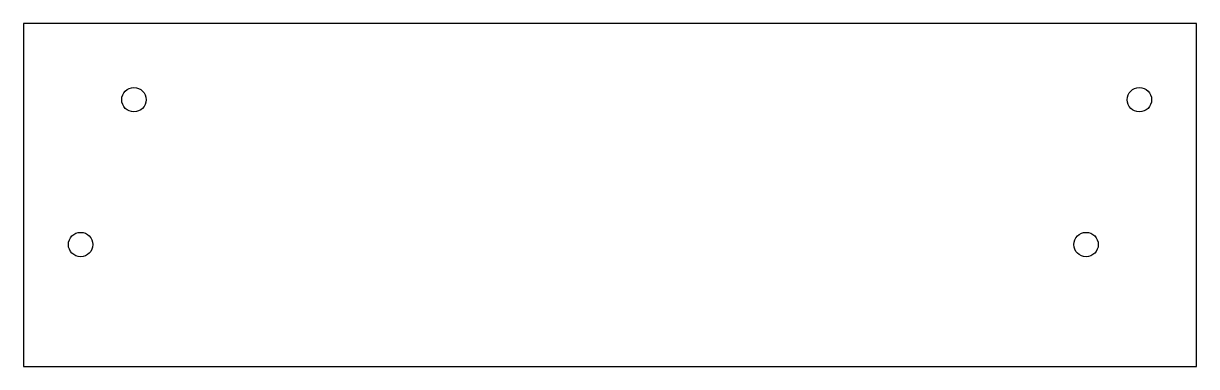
# Model space of a CAD drawing. Extents: x -5 to 149, y -23 to 22.
import ezdxf

# ---------------------------------------------------------------- set-up
doc = ezdxf.new("R2010")
doc.units = 0

# ---------------------------------------------------------------- blocks, each defined once
blk = doc.blocks.new('CUT024_CS')
at = {"layer": 'laser-sections', "color": 0}
blk.add_lwpolyline([(-5, 22), (-5, -23), (149, -23), (149, 22)], close=True, dxfattribs=at)
for centre in [(9.5, 12), (141.5, 12), (2.5, -7), (134.5, -7)]:
    blk.add_circle(centre, 1.6, dxfattribs=at)

msp = doc.modelspace()

# ---------------------------------------------------------------- block references
at = {"layer": 'laser-sections', "color": 0}
msp.add_blockref('CUT024_CS', (0, 0), dxfattribs=at)

doc.saveas('drawing.dxf')
